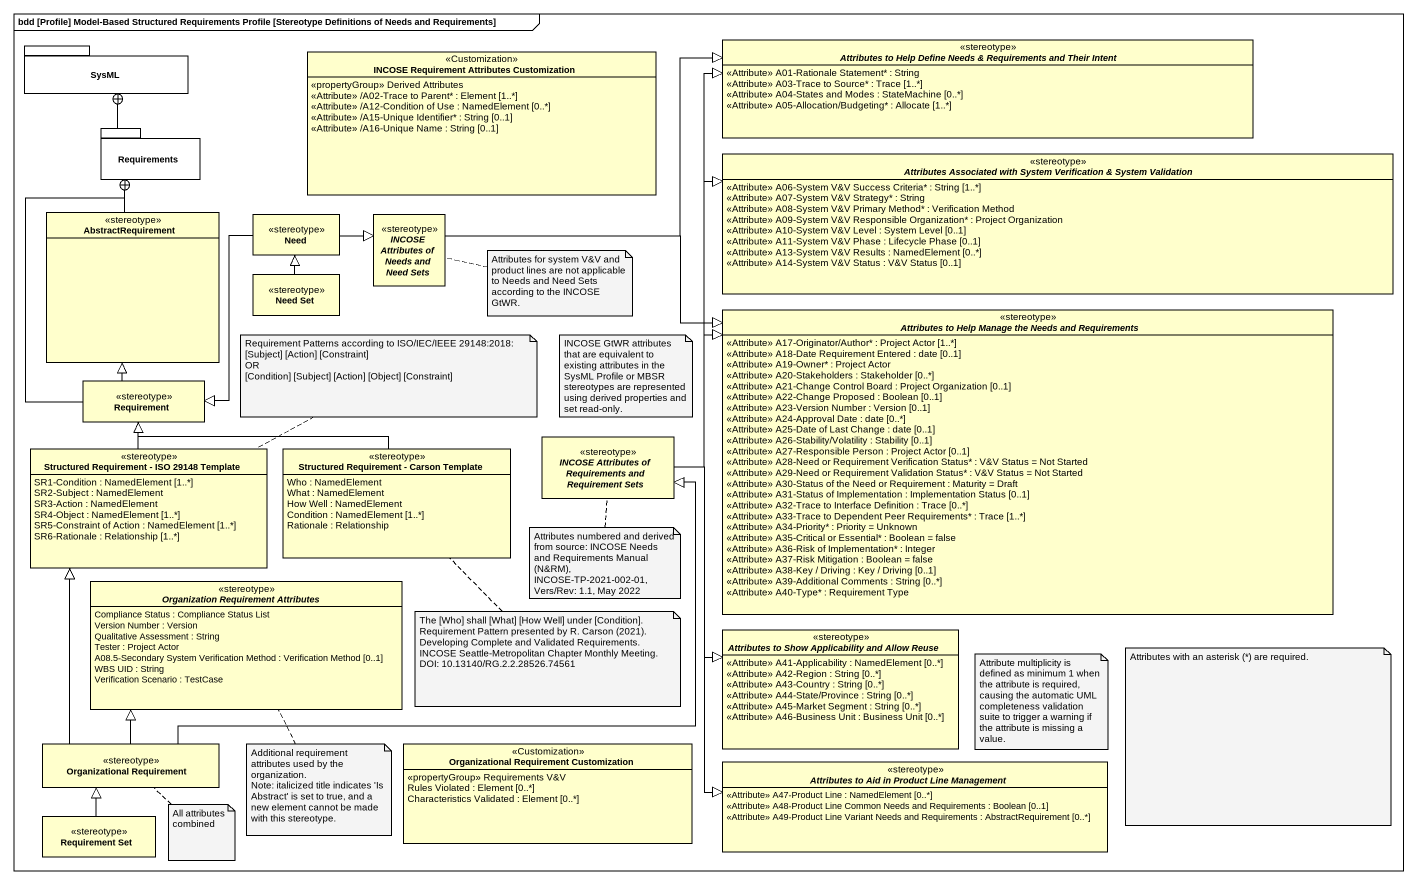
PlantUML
@startuml
mainframe bdd [Profile] Model-Based Structured Requirements Profile [Stereotype Definitions of Needs and Requirements]
hide circle
hide empty members
package SysML {
}
class "INCOSE Requirement Attributes Customization" as INCOSE_Requirement <<Customization>> {
  <<propertyGroup>> Derived Attributes
  <<Attribute>> /A02-Trace to Parent* : Element [1..*]
  <<Attribute>> /A12-Condition of Use : NamedElement [0..*]
  <<Attribute>> /A15-Unique Identifier* : String [0..1]
  <<Attribute>> /A16-Unique Name : String [0..1]
}
abstract class "Attributes to Help Define Needs & Requirements and Their Intent" as Attributes_to_Help_Define <<stereotype>> {
  <<Attribute>> A01-Rationale Statement* : String
  <<Attribute>> A03-Trace to Source* : Trace [1..*]
  <<Attribute>> A04-States and Modes : StateMachine [0..*]
  <<Attribute>> A05-Allocation/Budgeting* : Allocate [1..*]
}
package Requirements {
}
abstract class "Attributes Associated with System Verification & System Validation" as Attributes_Associated_with <<stereotype>> {
  <<Attribute>> A06-System V&V Success Criteria* : String [1..*]
  <<Attribute>> A07-System V&V Strategy* : String
  <<Attribute>> A08-System V&V Primary Method* : Verification Method
  <<Attribute>> A09-System V&V Responsible Organization* : Project Organization
  <<Attribute>> A10-System V&V Level : System Level [0..1]
  <<Attribute>> A11-System V&V Phase : Lifecycle Phase [0..1]
  <<Attribute>> A13-System V&V Results : NamedElement [0..*]
  <<Attribute>> A14-System V&V Status : V&V Status [0..1]
}
class AbstractRequirement <<stereotype>>
class Need <<stereotype>>
abstract class "INCOSE Attributes of Needs and Need Sets" as INCOSE_Attributes_of_Needs <<stereotype>>
class "Need Set" as Need_Set <<stereotype>>
abstract class "Attributes to Help Manage the Needs and Requirements" as Attributes_to_Help_Manage <<stereotype>> {
  <<Attribute>> A17-Originator/Author* : Project Actor [1..*]
  <<Attribute>> A18-Date Requirement Entered : date [0..1]
  <<Attribute>> A19-Owner* : Project Actor
  <<Attribute>> A20-Stakeholders : Stakeholder [0..*]
  <<Attribute>> A21-Change Control Board : Project Organization [0..1]
  <<Attribute>> A22-Change Proposed : Boolean [0..1]
  <<Attribute>> A23-Version Number : Version [0..1]
  <<Attribute>> A24-Approval Date : date [0..*]
  <<Attribute>> A25-Date of Last Change : date [0..1]
  <<Attribute>> A26-Stability/Volatility : Stability [0..1]
  <<Attribute>> A27-Responsible Person : Project Actor [0..1]
  <<Attribute>> A28-Need or Requirement Verification Status* : V&V Status = Not Started
  <<Attribute>> A29-Need or Requirement Validation Status* : V&V Status = Not Started
  <<Attribute>> A30-Status of the Need or Requirement : Maturity = Draft
  <<Attribute>> A31-Status of Implementation : Implementation Status [0..1]
  <<Attribute>> A32-Trace to Interface Definition : Trace [0..*]
  <<Attribute>> A33-Trace to Dependent Peer Requirements* : Trace [1..*]
  <<Attribute>> A34-Priority* : Priority = Unknown
  <<Attribute>> A35-Critical or Essential* : Boolean = false
  <<Attribute>> A36-Risk of Implementation* : Integer
  <<Attribute>> A37-Risk Mitigation : Boolean = false
  <<Attribute>> A38-Key / Driving : Key / Driving [0..1]
  <<Attribute>> A39-Additional Comments : String [0..*]
  <<Attribute>> A40-Type* : Requirement Type
}
class Requirement <<stereotype>>
class "Structured Requirement - ISO 29148 Template" as Structured_Requirement_ISO <<stereotype>> {
  SR1-Condition : NamedElement [1..*]
  SR2-Subject : NamedElement
  SR3-Action : NamedElement
  SR4-Object : NamedElement [1..*]
  SR5-Constraint of Action : NamedElement [1..*]
  SR6-Rationale : Relationship [1..*]
}
class "Structured Requirement - Carson Template" as Structured_Requirement <<stereotype>> {
  Who : NamedElement
  What : NamedElement
  How Well : NamedElement
  Condition : NamedElement [1..*]
  Rationale : Relationship
}
abstract class "INCOSE Attributes of Requirements and Requirement Sets" as INCOSE_Attributes_of <<stereotype>>
abstract class "Organization Requirement Attributes" as Organization_Requirement <<stereotype>> {
  Compliance Status : Compliance Status List
  Version Number : Version
  Qualitative Assessment : String
  Tester : Project Actor
  A08.5-Secondary System Verification Method : Verification Method [0..1]
  WBS UID : String
  Verification Scenario : TestCase
}
abstract class "Attributes to Show Applicability and Allow Reuse" as Attributes_to_Show <<stereotype>> {
  <<Attribute>> A41-Applicability : NamedElement [0..*]
  <<Attribute>> A42-Region : String [0..*]
  <<Attribute>> A43-Country : String [0..*]
  <<Attribute>> A44-State/Province : String [0..*]
  <<Attribute>> A45-Market Segment : String [0..*]
  <<Attribute>> A46-Business Unit : Business Unit [0..*]
}
class "Organizational Requirement" as Organizational_Requirement <<stereotype>>
class "Organizational Requirement Customization" as Organizational_Requirement_2 <<Customization>> {
  <<propertyGroup>> Requirements V&V
  Rules Violated : Element [0..*]
  Characteristics Validated : Element [0..*]
}
abstract class "Attributes to Aid in Product Line Management" as Attributes_to_Aid_in <<stereotype>> {
  <<Attribute>> A47-Product Line : NamedElement [0..*]
  <<Attribute>> A48-Product Line Common Needs and Requirements : Boolean [0..1]
  <<Attribute>> A49-Product Line Variant Needs and Requirements : AbstractRequirement [0..*]
}
class "Requirement Set" as Requirement_Set <<stereotype>>
Requirements -up-+ SysML
AbstractRequirement -up-+ Requirements
Need -right-|> INCOSE_Attributes_of_Needs
Need --|> Requirement
INCOSE_Attributes_of_Needs -right-|> Attributes_to_Help_Define
INCOSE_Attributes_of_Needs -right-|> Attributes_to_Help_Manage
Need_Set -up-|> Need
Requirement -up-+ Requirements
Requirement -up-|> AbstractRequirement
Structured_Requirement_ISO -up-|> Requirement
Structured_Requirement -left-|> Requirement
INCOSE_Attributes_of -up-|> Attributes_to_Help_Define
INCOSE_Attributes_of -right-|> Attributes_Associated_with
INCOSE_Attributes_of -right-|> Attributes_to_Help_Manage
INCOSE_Attributes_of --|> Attributes_to_Show
INCOSE_Attributes_of --|> Attributes_to_Aid_in
Organizational_Requirement -up-|> Structured_Requirement_ISO
Organizational_Requirement -up-|> INCOSE_Attributes_of
Organizational_Requirement -up-|> Organization_Requirement
Requirement_Set -up-|> Organizational_Requirement
note right of INCOSE_Attributes_of_Needs : Attributes for system V&V and product lines are not applicable to Needs and Need Sets according to the INCOSE GtWR.
note right of Structured_Requirement_ISO
  Requirement Patterns according to ISO/IEC/IEEE 29148:2018:
  [Subject] [Action] [Constraint]
  OR
  [Condition] [Subject] [Action] [Object] [Constraint]
end note
note as N3
  INCOSE GtWR attributes that are equivalent to existing attributes in the SysML Profile or MBSR stereotypes are represented using derived properties and set read-only.
end note
note bottom of INCOSE_Attributes_of : Attributes numbered and derived from source: INCOSE Needs and Requirements Manual (N&RM), INCOSE-TP-2021-002-01, Vers/Rev: 1.1, May 2022
note bottom of Structured_Requirement
  The [Who] shall [What] [How Well] under [Condition].
  Requirement Pattern presented by R. Carson (2021). Developing Complete and Validated Requirements. INCOSE Seattle-Metropolitan Chapter Monthly Meeting. DOI: 10.13140/RG.2.2.28526.74561
end note
note as N6
  Attribute multiplicity is defined as minimum 1 when the attribute is required, causing the automatic UML completeness validation suite to trigger a warning if the attribute is missing a value.
end note
note as N7
  Attributes with an asterisk (*) are required.
end note
note bottom of Organization_Requirement
  Additional requirement attributes used by the organization.
  Note: italicized title indicates 'Is Abstract' is set to true, and a new element cannot be made with this stereotype.
end note
note bottom of Organizational_Requirement : All attributes combined
@enduml
